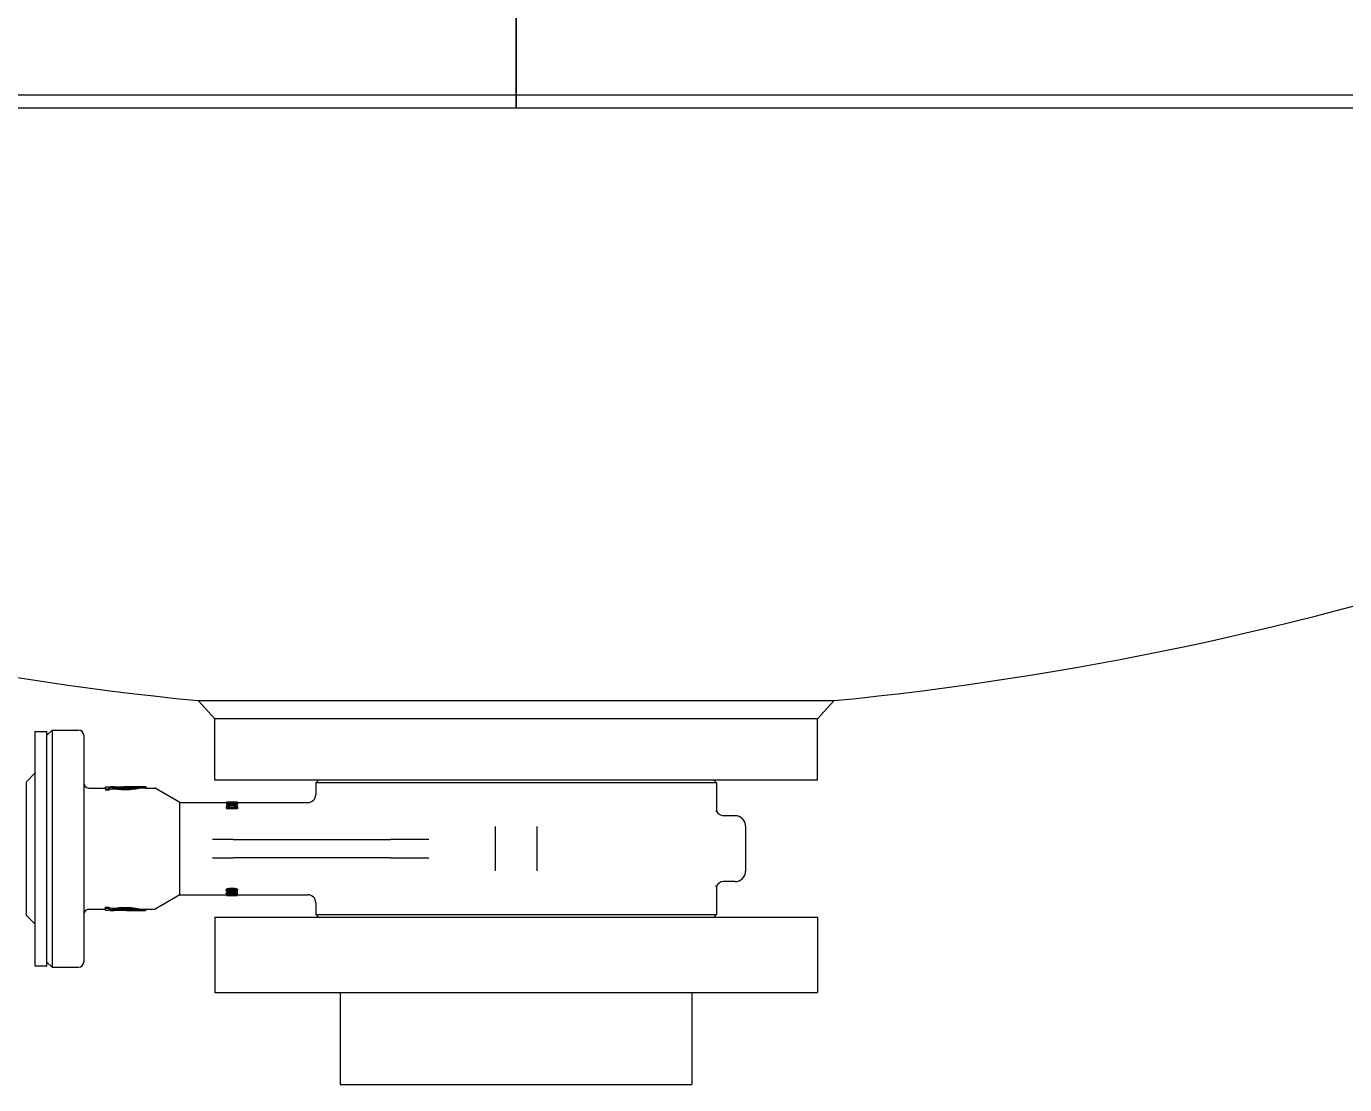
# Model space of a CAD drawing. Header units: inches. Extents: x 20 to 536, y 8 to 344.
# Drawn here: x 387.6 to 407.28, y 57.7 to 73.5 of the extents above; entities that cross this region are included whole.
import ezdxf

# ---------------------------------------------------------------- set-up
doc = ezdxf.new("R2010")
doc.units = ezdxf.units.IN
doc.header["$LTSCALE"] = 16
doc.header["$MEASUREMENT"] = 0
doc.layers.add('Dimension (ANSI)', color=7, linetype='Continuous', lineweight=25)
doc.layers.add('Visible (ANSI)', color=7, linetype='Continuous', lineweight=50)
doc.styles.add('MEMCOR Medium', font='arial.ttf')
doc.dimstyles.new('Default (ANSI)', dxfattribs={"dimscale": 16, "dimtxt": 0.15, "dimasz": 0.098425, "dimexe": 0.125, "dimexo": 0.0625, "dimgap": 0.031496, "dimtad": 0, "dimtih": 1, "dimtoh": 1, "dimdec": 4, "dimrnd": 1e-08, "dimzin": 3, "dimdsep": 46, "dimlunit": 5, "dimtxsty": 'MEMCOR Medium', "dimcen": 0.09, "dimdle": 0.393701, "dimclrd": 256, "dimclre": 256, "dimclrt": 256, "dimadec": 0, "dimazin": 1, "dimtfac": 0.8, "dimtofl": 0, "dimtmove": 0, "dimatfit": 3, "dimfxl": 1, "dimfrac": 1, "dimtolj": 1, "dimtzin": 4, "dimlwd": -1, "dimlwe": -1, "dimarcsym": 0})

# ---------------------------------------------------------------- blocks, each defined once
blk = doc.blocks.new('*D26')
at = {"layer": 'Defpoints', "color": 0, "transparency": 16777216}
for p in [(395.482, 156.991), (453.038, 156.991), (414.024, 61.248)]:
    blk.add_point(p, dxfattribs=at)
at = {"layer": 'Dimension (ANSI)', "transparency": 16777216}
for p, q in [((396.482, 156.991), (455.038, 156.991)), ((453.038, 155.416), (453.038, 137.754)), ((453.038, 62.823), (453.038, 121.283)), ((415.024, 61.248), (455.038, 61.248))]:
    blk.add_line(p, q, dxfattribs=at)
for points in [[(452.776, 155.416), (453.301, 155.416), (453.038, 156.991)], [(452.776, 62.823), (453.301, 62.823), (453.038, 61.248)]]:
    blk.add_solid(points, dxfattribs=at)
at = {"layer": 'Dimension (ANSI)', "transparency": 16777216, "char_height": 2.4, "attachment_point": 2, "style": 'MEMCOR Medium'}
for s, insert in [('\\A1; \\fArial|b0|i0;95{\\H0.8x;\\S3#4;} in', (453.038, 133.945)), ('\\A1;[2431.9 mm]{\\P\\fArial|b0|i0;SHIPPING\\P\\fArial|b0|i0;HEIGHT}', (453.038, 129.015))]:
    blk.add_mtext(s, dxfattribs=dict(at, insert=insert))

msp = doc.modelspace()

# ---------------------------------------------------------------- linework, layer by layer
at = {"layer": 'Visible (ANSI)', "linetype": 'Continuous', "lineweight": 18}
for p, q in [((394.90721, 140.22597), (394.90721, 72.47597)), ((394.90721, 72.47597), (394.90721, 140.22597)), ((394.90721, 73.47597), (394.90721, 73.47597)), ((380.01172, 72.47597), (394.90721, 72.47597)), ((394.90721, 72.47597), (409.8027, 72.47597)), ((394.90721, 72.27597), (394.90721, 72.47597)), ((394.90721, 72.47597), (394.90721, 72.27597)), ((394.90721, 72.27597), (379.79599, 72.27597)), ((410.01843, 72.27597), (394.90721, 72.27597)), ((390.15836, 63.42994), (394.90721, 63.42994)), ((390.40721, 63.15601), (390.15836, 63.42994)), ((394.90721, 63.42994), (399.65606, 63.42994)), ((399.40721, 63.15601), (399.65606, 63.42994)), ((387.89933, 62.91261), (387.97807, 62.99135)), ((387.97807, 62.99135), (387.97807, 59.44835)), ((387.97807, 62.99135), (388.37178, 62.99135)), ((390.40721, 62.24347), (390.40721, 63.15601)), ((399.40721, 63.15601), (390.40721, 63.15601)), ((399.40721, 62.24347), (399.40721, 63.15601)), ((387.72003, 62.96985), (387.72003, 59.46985)), ((387.72003, 62.96985), (387.89933, 62.96985)), ((387.89933, 59.46985), (387.89933, 62.96985)), ((388.45052, 62.91261), (388.45052, 59.52709)), ((387.59503, 62.21985), (387.72003, 62.34485)), ((387.59503, 61.90534), (387.59503, 62.21985)), ((399.40721, 62.24347), (390.40721, 62.24347)), ((391.95445, 62.24347), (391.91508, 62.2041)), ((397.89933, 62.2041), (391.91508, 62.2041)), ((391.91508, 62.2041), (391.91508, 62.02693)), ((397.85996, 62.24347), (397.89933, 62.2041)), ((397.89933, 62.2041), (397.89933, 61.78803)), ((388.52926, 62.12536), (388.77689, 62.12536)), ((388.82453, 62.13954), (388.77689, 62.13954)), ((388.77689, 62.11426), (388.77689, 62.13954)), ((388.77689, 62.11426), (388.82453, 62.11426)), ((388.77689, 62.11426), (388.77689, 62.09347)), ((388.82453, 62.09347), (388.77689, 62.09347)), ((388.82453, 62.13954), (388.82453, 62.13369)), ((388.82453, 62.12448), (388.82453, 62.11426)), ((388.82453, 62.11426), (388.82453, 62.09347)), ((388.84618, 62.14544), (388.89343, 62.14544)), ((388.84618, 62.14544), (388.84618, 62.13446)), ((388.92623, 62.1087), (388.92623, 62.12914)), ((389.25248, 62.14544), (389.29973, 62.14544)), ((389.27966, 62.14073), (389.27966, 62.12054)), ((389.29973, 62.14544), (389.29973, 62.14458)), ((389.32965, 62.14484), (389.32965, 62.14544)), ((389.32965, 62.14544), (389.37729, 62.14544)), ((389.37729, 62.14544), (389.37729, 62.14269)), ((389.37729, 62.14269), (389.37729, 62.12255)), ((389.37729, 62.12536), (389.50823, 62.12536)), ((389.88856, 61.90882), (389.51808, 62.12272)), ((387.59503, 60.21985), (387.59503, 61.90534)), ((389.88856, 60.53087), (389.88856, 61.90882)), ((389.88856, 61.90882), (390.58331, 61.90882)), ((390.58279, 61.91791), (390.58279, 61.90882)), ((390.74473, 61.91585), (390.58331, 61.91585)), ((390.58331, 61.9132), (390.58331, 61.91585)), ((390.58331, 61.9132), (390.71111, 61.9132)), ((390.58331, 61.9132), (390.58331, 61.90126)), ((390.58953, 61.90126), (390.58331, 61.90126)), ((390.58331, 61.8923), (390.58331, 61.9005)), ((390.58331, 61.8923), (390.74473, 61.8923)), ((390.58331, 61.8923), (390.58331, 61.87998)), ((390.61344, 61.87998), (390.58331, 61.87998)), ((390.58331, 61.82822), (390.58331, 61.84781)), ((390.58331, 61.82822), (390.74473, 61.82822)), ((390.58331, 61.82822), (390.58331, 61.81458)), ((390.74473, 61.81458), (390.58331, 61.81458)), ((390.60189, 61.84833), (390.60189, 61.84)), ((390.72616, 61.84), (390.60189, 61.84)), ((390.60529, 61.92006), (390.62007, 61.92006)), ((390.60529, 61.92006), (390.60529, 61.91585)), ((390.74473, 61.89785), (390.60555, 61.89785)), ((390.62007, 61.92006), (390.62007, 61.91585)), ((390.62007, 61.91825), (390.72825, 61.91825)), ((390.74473, 61.87998), (390.71371, 61.87998)), ((390.71543, 61.86843), (390.71543, 61.85565)), ((390.72616, 61.84), (390.72616, 61.84833)), ((390.72825, 61.92006), (390.74473, 61.92006)), ((390.72825, 61.92006), (390.72825, 61.91585)), ((390.74473, 61.92006), (390.74473, 61.91585)), ((390.74473, 61.91585), (390.74473, 61.9126)), ((390.74473, 61.9126), (390.74473, 61.90065)), ((390.74473, 61.90882), (391.79697, 61.90882)), ((390.74473, 61.89785), (390.74473, 61.8923)), ((390.74473, 61.8923), (390.74473, 61.87998)), ((390.74473, 61.84801), (390.74473, 61.82822)), ((390.74473, 61.82822), (390.74473, 61.81458)), ((398.17473, 61.71197), (398.00414, 61.71197)), ((394.59225, 61.55185), (394.59225, 60.88784)), ((395.22217, 60.88784), (395.22217, 61.55185)), ((398.33221, 61.55449), (398.33221, 60.8852)), ((390.68246, 61.35764), (390.37588, 61.35764)), ((390.68246, 61.35764), (391.83101, 61.35764)), ((391.83101, 61.35764), (393.03365, 61.35764)), ((393.25011, 61.35764), (393.03365, 61.35764)), ((393.60478, 61.35764), (393.25011, 61.35764)), ((390.37588, 61.08205), (390.68246, 61.08205)), ((391.83101, 61.08205), (390.68246, 61.08205)), ((393.03365, 61.08205), (391.83101, 61.08205)), ((393.03365, 61.08205), (393.25011, 61.08205)), ((393.25011, 61.08205), (393.60478, 61.08205)), ((397.89933, 60.65166), (397.89933, 60.23559)), ((398.17473, 60.72772), (398.00414, 60.72772)), ((389.88856, 60.53087), (389.51808, 60.31697)), ((389.88856, 60.53087), (390.58279, 60.53087)), ((390.58004, 60.58982), (390.58004, 60.60298)), ((390.58004, 60.54412), (390.58004, 60.55638)), ((390.58279, 60.53535), (390.5953, 60.53535)), ((390.58279, 60.52347), (390.58279, 60.53535)), ((390.72825, 60.52347), (390.58279, 60.52347)), ((390.58279, 60.52178), (390.58279, 60.52347)), ((390.60529, 60.51963), (390.62007, 60.51963)), ((390.62007, 60.52144), (390.62007, 60.51963)), ((390.62007, 60.52144), (390.72825, 60.52144)), ((390.72825, 60.52729), (390.72825, 60.53467)), ((390.74473, 60.52729), (390.72825, 60.52729)), ((390.72825, 60.52347), (390.72825, 60.52729)), ((390.72825, 60.51963), (390.72825, 60.52144)), ((390.72825, 60.51963), (390.74473, 60.51963)), ((390.74473, 60.52729), (390.74473, 60.53911)), ((390.74473, 60.53087), (391.79697, 60.53087)), ((390.74473, 60.52729), (390.74473, 60.51963)), ((390.74813, 60.58982), (390.74813, 60.60298)), ((390.74813, 60.54412), (390.74813, 60.55638)), ((388.52926, 60.31433), (388.77689, 60.31433)), ((388.77689, 60.34622), (388.82453, 60.34622)), ((388.77689, 60.32543), (388.77689, 60.34622)), ((388.82453, 60.32543), (388.77689, 60.32543)), ((388.77689, 60.30015), (388.77689, 60.32543)), ((388.77689, 60.30015), (388.82453, 60.30015)), ((388.82453, 60.32543), (388.82453, 60.34622)), ((388.82453, 60.32543), (388.82453, 60.31521)), ((388.82453, 60.306), (388.82453, 60.30015)), ((388.84618, 60.29425), (388.84618, 60.30523)), ((388.84618, 60.29425), (388.89343, 60.29425)), ((388.92623, 60.31055), (388.92623, 60.331)), ((389.25248, 60.29425), (389.29973, 60.29425)), ((389.27966, 60.31915), (389.27966, 60.29897)), ((389.29973, 60.29425), (389.29973, 60.29512)), ((389.32965, 60.29425), (389.32965, 60.29485)), ((389.32965, 60.29425), (389.37729, 60.29425)), ((389.37729, 60.297), (389.37729, 60.31714)), ((389.37729, 60.31433), (389.50823, 60.31433)), ((389.37729, 60.297), (389.37729, 60.29425)), ((391.91508, 60.41276), (391.91508, 60.23559)), ((391.91508, 60.23559), (397.89933, 60.23559)), ((391.95445, 60.19622), (391.91508, 60.23559)), ((397.85996, 60.19622), (397.89933, 60.23559)), ((387.59503, 60.21985), (387.72003, 60.09485)), ((390.40721, 60.19622), (399.40721, 60.19622)), ((390.40721, 60.19622), (390.40721, 59.07122)), ((399.40721, 60.19622), (399.40721, 59.07122)), ((387.72003, 59.46985), (387.89933, 59.46985)), ((387.89933, 59.52709), (387.97807, 59.44835)), ((387.97807, 59.44835), (388.37178, 59.44835)), ((390.40721, 59.07122), (399.40721, 59.07122)), ((392.28221, 59.07122), (392.28221, 57.69622)), ((397.53221, 59.07122), (397.53221, 57.69622)), ((392.28221, 57.69622), (397.53221, 57.69622))]:
    msp.add_line(p, q, dxfattribs=at)
for centre, radius, start, end in [((394.90721, 111.50597), 48.31, 251.772129, 264.35874), ((394.90721, 111.50597), 48.31, 275.64126, 288.227871), ((388.37178, 62.91261), 0.07874, 0, 90), ((388.52926, 62.2041), 0.07874, 180, 270), ((389.50823, 62.10567), 0.01969, 60, 90), ((391.79697, 62.02693), 0.11811, 270, 0), ((398.00414, 61.82221), 0.11024, 198.062103, 270), ((398.17473, 61.55449), 0.15748, 0, 90), ((398.17473, 60.8852), 0.15748, 270, 0), ((398.00414, 60.61748), 0.11024, 90, 161.937897), ((391.79697, 60.41276), 0.11811, 0, 90), ((388.52926, 60.23559), 0.07874, 90, 180), ((389.50823, 60.33402), 0.01969, 270, 300), ((388.37178, 59.52709), 0.07874, 270, 0)]:
    msp.add_arc(centre, radius, start, end, dxfattribs=at)
for centre, major_axis, ratio, start_param, end_param in [((389.4768, 61.21985), (4.10717, 0), 0.22535973, 1.714428, 1.7302851), ((389.69349, 61.21985), (4.10717, 0), 0.22535973, 1.75870998, 1.78397911), ((389.69349, 61.21985), (-4.01807, 0), 0.22535973, 4.90452087, 4.93037431), ((389.4768, 61.21985), (4.10717, 0), 0.22535973, 1.62733996, 1.70180793), ((389.69349, 61.21985), (4.10717, 0), 0.22535973, 1.68712335, 1.74315077), ((389.69349, 61.21985), (4.10717, 0), 0.22535973, 1.6478611, 1.67172513), ((389.69349, 61.21985), (-4.01807, 0), 0.22535973, 4.79116609, 4.81556366), ((389.4768, 61.21985), (4.10717, 0), 0.22535973, 1.60663299, 1.61482287), ((390.91118, 61.21985), (1.3776, 0), 0.5087001, 1.71653689, 1.81109698), ((390.95096, 61.21985), (1.36564, 0), 0.51315789, 1.72238786, 1.82650113), ((390.95096, 61.21985), (-1.34262, 0), 0.51315789, 4.86659984, 4.89111636), ((389.69349, 61.21985), (-4.01807, 0), 0.22535973, 1.352811, 1.37866444), ((389.69349, 61.21985), (-4.10717, 0), 0.22535973, 1.35761354, 1.38288267), ((389.4768, 61.21985), (-4.10717, 0), 0.22535973, 1.41130756, 1.42716465), ((389.4768, 61.21985), (-4.10717, 0), 0.22535973, 1.43978472, 1.51425269), ((389.69349, 61.21985), (-4.10717, 0), 0.22535973, 1.39844189, 1.4544693), ((389.69349, 61.21985), (-4.01807, 0), 0.22535973, 1.46762165, 1.49201922), ((389.69349, 61.21985), (-4.10717, 0), 0.22535973, 1.46986752, 1.49373155), ((389.4768, 61.21985), (-4.10717, 0), 0.22535973, 1.52676978, 1.53495966)]:
    msp.add_ellipse(centre, major_axis=major_axis, ratio=ratio, start_param=start_param, end_param=end_param, dxfattribs=at)
for points, knots in [([(388.84618, 62.14544), (388.84618, 62.14544), (388.85192, 62.14398), (388.87024, 62.13982), (388.87887, 62.13792), (388.88891, 62.1359)], [0.871720721, 0.871720721, 0.871720721, 0.871720721, 1.089636881, 1.089636881, 1.216054831, 1.216054831, 1.216054831, 1.216054831]), ([(388.94026, 62.1375), (388.92676, 62.13946), (388.91517, 62.14143), (388.89796, 62.14452), (388.89343, 62.14544), (388.89343, 62.14544)], [1.743509289, 1.743509289, 1.743509289, 1.743509289, 1.894638427, 1.894638427, 2.066873638, 2.066873638, 2.066873638, 2.066873638]), ([(388.92623, 62.12914), (388.94366, 62.12633), (388.96409, 62.12354), (389.01393, 62.11874), (389.04435, 62.11723), (389.10156, 62.11723), (389.13198, 62.11874), (389.18782, 62.12412), (389.21324, 62.12791), (389.25185, 62.1347), (389.26818, 62.13815), (389.27966, 62.14073)], [1.35436976, 1.35436976, 1.35436976, 1.35436976, 1.52549724, 1.52549724, 1.74344144, 1.74344144, 1.96138564, 1.96138564, 2.17932984, 2.17932984, 2.38069968, 2.38069968, 2.38069968, 2.38069968]), ([(389.27966, 62.12054), (389.26818, 62.11791), (389.25185, 62.11438), (389.21324, 62.10744), (389.18782, 62.10356), (389.13199, 62.09805), (389.10156, 62.0965), (389.04435, 62.0965), (389.01392, 62.09805), (388.96409, 62.10297), (388.94366, 62.10582), (388.92623, 62.1087)], [1.10638799, 1.10638799, 1.10638799, 1.10638799, 1.3078165, 1.3078165, 1.52580638, 1.52580638, 1.74379626, 1.74379626, 1.96178614, 1.96178614, 2.13294327, 2.13294327, 2.13294327, 2.13294327]), ([(389.21679, 62.13918), (389.21155, 62.13836), (389.20586, 62.13751), (389.18399, 62.13449), (389.16384, 62.13213), (389.11963, 62.12879), (389.09556, 62.12786), (389.05035, 62.12786), (389.02628, 62.12879), (388.99904, 62.13085), (388.994, 62.13127), (388.9891, 62.13172)], [0.968908686, 0.968908686, 0.968908686, 0.968908686, 1.033428301, 1.033428301, 1.20567203, 1.20567203, 1.377915758, 1.377915758, 1.550159487, 1.550159487, 1.590171053, 1.590171053, 1.590171053, 1.590171053]), ([(390.58279, 61.91791), (390.58489, 61.91792), (390.58701, 61.91795), (390.59081, 61.91804), (390.59255, 61.91809), (390.59599, 61.91824), (390.59762, 61.91834), (390.59978, 61.91854), (390.60125, 61.91869), (390.60437, 61.91929), (390.60507, 61.91965), (390.60527, 61.91997), (390.60529, 61.92001), (390.60529, 61.92006)], [-0.243637697, -0.243637697, -0.243637697, -0.243637697, -0.18804168, -0.18804168, -0.139814303, -0.139814303, -0.085271959, -0.085271959, -0.052972768, -0.052972768, -0.008226546, -0.008226546, 0, 0, 0, 0]), ([(390.59613, 61.87327), (390.59211, 61.8709), (390.58932, 61.86814), (390.58602, 61.86329), (390.58361, 61.85933), (390.58332, 61.84913), (390.58331, 61.84847), (390.58331, 61.84781)], [-0.424072976, -0.424072976, -0.424072976, -0.424072976, -0.17749503, -0.17749503, -0.011337247, -0.011337247, 0, 0, 0, 0]), ([(390.66415, 61.88502), (390.65566, 61.88502), (390.64712, 61.88475), (390.63352, 61.88359), (390.62607, 61.88278), (390.61012, 61.87937), (390.60349, 61.87716), (390.59743, 61.87401), (390.59677, 61.87365), (390.59613, 61.87327)], [-0.264093232, -0.264093232, -0.264093232, -0.264093232, -0.15390777, -0.15390777, -0.081487415, -0.081487415, -0.009253089, -0.009253089, 0, 0, 0, 0]), ([(390.60189, 61.84833), (390.60189, 61.8548), (390.60332, 61.8581), (390.60568, 61.86259), (390.60812, 61.86522), (390.61157, 61.86762)], [-0.0858935742, -0.0858935742, -0.0858935742, -0.0858935742, -0.054745413, -0.054745413, 0, 0, 0, 0]), ([(390.61157, 61.85482), (390.60876, 61.85282), (390.60661, 61.85066), (390.60406, 61.84675), (390.60277, 61.8443), (390.60219, 61.84001)], [0, 0, 0, 0, 0.0448067037, 0.0448067037, 0.0753049451, 0.0753049451, 0.0753049451, 0.0753049451]), ([(390.61157, 61.86762), (390.61433, 61.86948), (390.61776, 61.87109), (390.62619, 61.87377), (390.63096, 61.87478), (390.64488, 61.87675), (390.65447, 61.87719), (390.66389, 61.87719)], [-0.156774036, -0.156774036, -0.156774036, -0.156774036, -0.114215048, -0.114215048, -0.071759591, -0.071759591, 0, 0, 0, 0]), ([(390.66389, 61.86458), (390.65439, 61.86458), (390.64472, 61.86413), (390.63049, 61.86205), (390.62553, 61.86095), (390.61733, 61.85815), (390.61415, 61.8566), (390.61157, 61.85482)], [0, 0, 0, 0, 0.072372782, 0.072372782, 0.116979411, 0.116979411, 0.15687009, 0.15687009, 0.15687009, 0.15687009]), ([(390.66389, 61.87719), (390.67097, 61.87719), (390.67825, 61.87697), (390.68996, 61.87593), (390.69623, 61.87516), (390.7077, 61.87223), (390.712, 61.87051), (390.71543, 61.86843)], [-0.189135303, -0.189135303, -0.189135303, -0.189135303, -0.107207927, -0.107207927, -0.049391227, -0.049391227, 0, 0, 0, 0]), ([(390.71543, 61.85565), (390.71243, 61.8575), (390.70875, 61.85909), (390.69786, 61.86226), (390.69125, 61.86313), (390.67926, 61.86433), (390.67145, 61.86458), (390.66389, 61.86458)], [0, 0, 0, 0, 0.043260185, 0.043260185, 0.105826832, 0.105826832, 0.202634421, 0.202634421, 0.202634421, 0.202634421]), ([(390.73178, 61.87317), (390.72812, 61.87532), (390.72366, 61.87715), (390.71184, 61.88066), (390.70513, 61.88187), (390.69018, 61.88412), (390.67944, 61.88485), (390.66693, 61.88502), (390.66554, 61.88502), (390.66415, 61.88502)], [-0.168854897, -0.168854897, -0.168854897, -0.168854897, -0.136187178, -0.136187178, -0.095421884, -0.095421884, -0.010582904, -0.010582904, 0, 0, 0, 0]), ([(390.71543, 61.86843), (390.72121, 61.86506), (390.72309, 61.8617), (390.7256, 61.85644), (390.72616, 61.85236), (390.72616, 61.84833)], [-0.100491297, -0.100491297, -0.100491297, -0.100491297, -0.069388792, -0.069388792, 0, 0, 0, 0]), ([(390.72586, 61.83999), (390.72573, 61.84096), (390.72556, 61.84192), (390.7244, 61.84677), (390.72291, 61.84892), (390.72068, 61.85191), (390.71842, 61.85387), (390.71543, 61.85565)], [0.027720104, 0.027720104, 0.027720104, 0.027720104, 0.044505736, 0.044505736, 0.114852539, 0.114852539, 0.291185784, 0.291185784, 0.291185784, 0.291185784]), ([(390.74473, 61.84801), (390.74473, 61.85378), (390.74404, 61.85831), (390.74163, 61.86423), (390.73961, 61.86798), (390.73272, 61.87258), (390.73226, 61.87288), (390.73178, 61.87317)], [-0.266149275, -0.266149275, -0.266149275, -0.266149275, -0.109285448, -0.109285448, -0.007204652, -0.007204652, 0, 0, 0, 0]), ([(397.89058, 61.77357), (397.89062, 61.77363), (397.89065, 61.77369), (397.89499, 61.78091), (397.89776, 61.78542), (397.89916, 61.78775), (397.89933, 61.78803), (397.89933, 61.78803)], [-0.003653915, -0.003653915, -0.003653915, -0.003653915, 0, 0, 0.435275465, 0.435275465, 0.574608798, 0.574608798, 0.574608798, 0.574608798]), ([(390.58004, 60.60298), (390.58004, 60.60653), (390.58118, 60.61023), (390.5864, 60.61643), (390.58962, 60.61888), (390.59695, 60.62259), (390.60201, 60.62472), (390.61827, 60.62852), (390.6271, 60.62969), (390.64503, 60.63115), (390.65467, 60.63143), (390.66402, 60.63143)], [0, 0, 0, 0, 0.060739198, 0.060739198, 0.107105828, 0.107105828, 0.140579606, 0.140579606, 0.172845783, 0.172845783, 0.207243166, 0.207243166, 0.207243166, 0.207243166]), ([(390.66402, 60.63143), (390.67799, 60.63143), (390.69325, 60.63083), (390.71847, 60.62713), (390.72535, 60.62492), (390.73426, 60.62141), (390.73814, 60.61922), (390.74363, 60.61459), (390.74538, 60.61234), (390.74765, 60.60768), (390.74813, 60.6053), (390.74813, 60.60298)], [0, 0, 0, 0, 0.1064092, 0.1064092, 0.199261451, 0.199261451, 0.30297713, 0.30297713, 0.390704034, 0.390704034, 0.480877809, 0.480877809, 0.480877809, 0.480877809]), ([(397.89933, 60.65166), (397.89933, 60.65166), (397.89916, 60.65195), (397.89773, 60.65432), (397.89497, 60.65881), (397.89065, 60.666), (397.89062, 60.66606), (397.89058, 60.66612)], [0.574608799, 0.574608799, 0.574608799, 0.574608799, 0.716006806, 0.716006806, 1.149196473, 1.149196473, 1.152850045, 1.152850045, 1.152850045, 1.152850045]), ([(390.66402, 60.61765), (390.64623, 60.61765), (390.62802, 60.61663), (390.60789, 60.61253), (390.60184, 60.61098), (390.59178, 60.60666), (390.58815, 60.60436), (390.58228, 60.59867), (390.5807, 60.59537), (390.5801, 60.59135), (390.58004, 60.59058), (390.58004, 60.58982)], [-0.32937722, -0.32937722, -0.32937722, -0.32937722, -0.17104907, -0.17104907, -0.115548814, -0.115548814, -0.069101164, -0.069101164, -0.013221831, -0.013221831, 0, 0, 0, 0]), ([(390.58004, 60.58982), (390.58004, 60.58774), (390.58044, 60.58569), (390.58228, 60.58199), (390.5836, 60.58034), (390.58806, 60.57673), (390.59151, 60.57499), (390.60033, 60.57206), (390.6063, 60.57069), (390.62699, 60.56802), (390.64156, 60.56738), (390.65885, 60.56719), (390.6615, 60.56718), (390.66415, 60.56718)], [-0.401198967, -0.401198967, -0.401198967, -0.401198967, -0.339239024, -0.339239024, -0.283716192, -0.283716192, -0.209019785, -0.209019785, -0.131845749, -0.131845749, -0.020176299, -0.020176299, 0, 0, 0, 0]), ([(390.58004, 60.55638), (390.58004, 60.55825), (390.58104, 60.56022), (390.58564, 60.56369), (390.5886, 60.56511), (390.59556, 60.56738), (390.60022, 60.56861), (390.60854, 60.5699), (390.60954, 60.57005), (390.61055, 60.57019)], [0, 0, 0, 0, 0.052865127, 0.052865127, 0.095304938, 0.095304938, 0.128967502, 0.128967502, 0.133503456, 0.133503456, 0.133503456, 0.133503456]), ([(390.66402, 60.56045), (390.64546, 60.56045), (390.6264, 60.55978), (390.60299, 60.55668), (390.59803, 60.55551), (390.59095, 60.55358), (390.5876, 60.55226), (390.58222, 60.54907), (390.58074, 60.54727), (390.5801, 60.54505), (390.58004, 60.54458), (390.58004, 60.54412)], [-0.188969819, -0.188969819, -0.188969819, -0.188969819, -0.133911297, -0.133911297, -0.104526704, -0.104526704, -0.062503335, -0.062503335, -0.013191232, -0.013191232, 0, 0, 0, 0]), ([(390.58004, 60.54412), (390.58004, 60.54299), (390.58041, 60.5419), (390.58209, 60.53993), (390.5833, 60.53906), (390.58746, 60.53712), (390.59076, 60.53619), (390.5997, 60.53454), (390.60573, 60.53385), (390.62579, 60.53245), (390.64081, 60.53211), (390.65857, 60.53201), (390.66137, 60.532), (390.66415, 60.532)], [-0.352389821, -0.352389821, -0.352389821, -0.352389821, -0.306030752, -0.306030752, -0.263970579, -0.263970579, -0.204698491, -0.204698491, -0.135386695, -0.135386695, -0.021232323, -0.021232323, 0, 0, 0, 0]), ([(390.58279, 60.52178), (390.58489, 60.52177), (390.58701, 60.52174), (390.59081, 60.52165), (390.59255, 60.5216), (390.59599, 60.52145), (390.59762, 60.52135), (390.59978, 60.52115), (390.60125, 60.521), (390.60437, 60.5204), (390.60507, 60.52004), (390.60527, 60.51972), (390.60529, 60.51968), (390.60529, 60.51963)], [-0.243637697, -0.243637697, -0.243637697, -0.243637697, -0.18804168, -0.18804168, -0.139814303, -0.139814303, -0.085271959, -0.085271959, -0.052972768, -0.052972768, -0.008226546, -0.008226546, 0, 0, 0, 0]), ([(390.59796, 60.58982), (390.59796, 60.5916), (390.59848, 60.59344), (390.60062, 60.59599), (390.602, 60.59734), (390.60769, 60.60011), (390.61106, 60.60114), (390.61471, 60.60191)], [-0.130088001, -0.130088001, -0.130088001, -0.130088001, -0.06286947, -0.06286947, -0.030503797, -0.030503797, 0, 0, 0, 0]), ([(390.61497, 60.57866), (390.61126, 60.57931), (390.6078, 60.58018), (390.6022, 60.58256), (390.60078, 60.58375), (390.59849, 60.58623), (390.59796, 60.58803), (390.59796, 60.58982)], [-0.0649643533, -0.0649643533, -0.0649643533, -0.0649643533, -0.0479606216, -0.0479606216, -0.0311867312, -0.0311867312, 0, 0, 0, 0]), ([(390.59796, 60.54412), (390.59796, 60.54515), (390.59851, 60.54622), (390.60069, 60.54767), (390.60204, 60.54843), (390.60766, 60.55003), (390.61108, 60.55063), (390.61471, 60.55108)], [-0.125547527, -0.125547527, -0.125547527, -0.125547527, -0.059954436, -0.059954436, -0.029957518, -0.029957518, 0, 0, 0, 0]), ([(390.61497, 60.53796), (390.61293, 60.53816), (390.61095, 60.53839), (390.60743, 60.53892), (390.60587, 60.53922), (390.60197, 60.54018), (390.60062, 60.54081), (390.59846, 60.54217), (390.59796, 60.54314), (390.59796, 60.54412)], [-0.0640399717, -0.0640399717, -0.0640399717, -0.0640399717, -0.0539442507, -0.0539442507, -0.0447893953, -0.0447893953, -0.0282701158, -0.0282701158, 0, 0, 0, 0]), ([(390.60127, 60.59649), (390.6021, 60.59584), (390.60325, 60.59513), (390.60768, 60.59318), (390.6112, 60.59226), (390.61497, 60.59159)], [0.0379668319, 0.0379668319, 0.0379668319, 0.0379668319, 0.0480075259, 0.0480075259, 0.0658858007, 0.0658858007, 0.0658858007, 0.0658858007]), ([(390.61471, 60.60191), (390.61815, 60.60264), (390.62185, 60.60319), (390.62937, 60.60401), (390.63457, 60.60443), (390.64596, 60.60486), (390.64937, 60.60495), (390.65458, 60.60504), (390.65642, 60.60506), (390.6592, 60.60508), (390.66016, 60.60509), (390.6616, 60.60509), (390.66208, 60.6051), (390.66305, 60.6051), (390.66354, 60.6051), (390.66402, 60.6051)], [-0.174413692, -0.174413692, -0.174413692, -0.174413692, -0.115670729, -0.115670729, -0.054377333, -0.054377333, -0.028614968, -0.028614968, -0.01465395, -0.01465395, -0.007398215, -0.007398215, -0.003686578, -0.003686578, 0, 0, 0, 0]), ([(390.61471, 60.55108), (390.6224, 60.55204), (390.63093, 60.55239), (390.6445, 60.55285), (390.65466, 60.55295), (390.66402, 60.55295)], [-0.103779114, -0.103779114, -0.103779114, -0.103779114, -0.071310075, -0.071310075, 0, 0, 0, 0]), ([(390.61497, 60.59159), (390.62064, 60.59057), (390.6272, 60.59002), (390.63759, 60.5895), (390.64771, 60.58908), (390.66415, 60.58908)], [0, 0, 0, 0, 0.0471598641, 0.0471598641, 0.079988536, 0.079988536, 0.079988536, 0.079988536]), ([(390.66415, 60.5762), (390.64915, 60.5762), (390.63921, 60.57654), (390.6274, 60.57711), (390.62073, 60.57765), (390.61497, 60.57866)], [-0.0909123665, -0.0909123665, -0.0909123665, -0.0909123665, -0.0478393759, -0.0478393759, 0, 0, 0, 0]), ([(390.61497, 60.55011), (390.62109, 60.54952), (390.62825, 60.54923), (390.63848, 60.54898), (390.64807, 60.54877), (390.66415, 60.54877)], [0, 0, 0, 0, 0.0503829338, 0.0503829338, 0.0786654707, 0.0786654707, 0.0786654707, 0.0786654707]), ([(390.66415, 60.53665), (390.64803, 60.53665), (390.63838, 60.53686), (390.62814, 60.5371), (390.62105, 60.53739), (390.61497, 60.53796)], [-0.0787529308, -0.0787529308, -0.0787529308, -0.0787529308, -0.0500105562, -0.0500105562, 0, 0, 0, 0]), ([(390.74813, 60.58982), (390.74813, 60.59184), (390.74775, 60.59392), (390.74603, 60.59787), (390.74477, 60.59973), (390.74043, 60.60414), (390.73689, 60.60648), (390.72787, 60.6105), (390.72183, 60.61245), (390.7063, 60.61535), (390.6988, 60.6162), (390.68713, 60.61706), (390.68277, 60.61728), (390.67608, 60.6175), (390.67373, 60.61755), (390.67016, 60.61761), (390.66894, 60.61762), (390.66649, 60.61764), (390.66525, 60.61765), (390.66402, 60.61765)], [-0.366320233, -0.366320233, -0.366320233, -0.366320233, -0.313617086, -0.313617086, -0.265544382, -0.265544382, -0.19586383, -0.19586383, -0.126420664, -0.126420664, -0.069755425, -0.069755425, -0.036591851, -0.036591851, -0.018698882, -0.018698882, -0.009386338, -0.009386338, 0, 0, 0, 0]), ([(390.66402, 60.6051), (390.67985, 60.6051), (390.68936, 60.60462), (390.70073, 60.60389), (390.70746, 60.60319), (390.71321, 60.60198)], [-0.0876462716, -0.0876462716, -0.0876462716, -0.0876462716, -0.0479816509, -0.0479816509, 0, 0, 0, 0]), ([(390.74813, 60.54412), (390.74813, 60.54525), (390.74776, 60.54641), (390.74608, 60.54866), (390.74487, 60.54973), (390.74067, 60.55227), (390.73728, 60.55362), (390.72829, 60.55609), (390.72219, 60.55725), (390.70162, 60.55964), (390.68674, 60.56026), (390.66935, 60.56044), (390.66668, 60.56045), (390.66402, 60.56045)], [-0.36342485, -0.36342485, -0.36342485, -0.36342485, -0.314566353, -0.314566353, -0.269830239, -0.269830239, -0.205060654, -0.205060654, -0.13258773, -0.13258773, -0.020262921, -0.020262921, 0, 0, 0, 0]), ([(390.66402, 60.55295), (390.6795, 60.55295), (390.6886, 60.55268), (390.69984, 60.55229), (390.70708, 60.55188), (390.71321, 60.55112)], [-0.0865547966, -0.0865547966, -0.0865547966, -0.0865547966, -0.0504601915, -0.0504601915, 0, 0, 0, 0]), ([(390.66415, 60.58908), (390.67313, 60.58908), (390.68351, 60.58918), (390.69612, 60.58969), (390.70432, 60.59007), (390.71281, 60.59153)], [0, 0, 0, 0, 0.0683983214, 0.0683983214, 0.0959615501, 0.0959615501, 0.0959615501, 0.0959615501]), ([(390.66415, 60.56718), (390.68841, 60.56718), (390.7051, 60.56834), (390.72495, 60.57139), (390.72981, 60.57275), (390.73711, 60.57525), (390.74049, 60.577), (390.74603, 60.58165), (390.7475, 60.58454), (390.74808, 60.5883), (390.74813, 60.58906), (390.74813, 60.58982)], [-0.187600973, -0.187600973, -0.187600973, -0.187600973, -0.140846763, -0.140846763, -0.110286961, -0.110286961, -0.066739037, -0.066739037, -0.013235496, -0.013235496, 0, 0, 0, 0]), ([(390.71281, 60.5786), (390.70432, 60.57717), (390.69612, 60.5768), (390.68354, 60.5763), (390.67314, 60.5762), (390.66415, 60.5762)], [-0.0957885026, -0.0957885026, -0.0957885026, -0.0957885026, -0.068480317, -0.068480317, 0, 0, 0, 0]), ([(390.66415, 60.54877), (390.67313, 60.54877), (390.68353, 60.54882), (390.69612, 60.5491), (390.70432, 60.54929), (390.71281, 60.55008)], [0, 0, 0, 0, 0.0684313138, 0.0684313138, 0.0958308045, 0.0958308045, 0.0958308045, 0.0958308045]), ([(390.66415, 60.532), (390.68587, 60.532), (390.7042, 60.53246), (390.7258, 60.53423), (390.73056, 60.53495), (390.73756, 60.53626), (390.74079, 60.53718), (390.74602, 60.53961), (390.74745, 60.54113), (390.74807, 60.54321), (390.74813, 60.54366), (390.74813, 60.54412)], [-0.186250774, -0.186250774, -0.186250774, -0.186250774, -0.132345258, -0.132345258, -0.10238768, -0.10238768, -0.061688522, -0.061688522, -0.013226135, -0.013226135, 0, 0, 0, 0]), ([(390.71281, 60.53793), (390.70432, 60.53716), (390.69613, 60.53697), (390.68354, 60.5367), (390.67314, 60.53665), (390.66415, 60.53665)], [-0.0957677397, -0.0957677397, -0.0957677397, -0.0957677397, -0.0684617329, -0.0684617329, 0, 0, 0, 0]), ([(390.71281, 60.59153), (390.71653, 60.59215), (390.71995, 60.59301), (390.72477, 60.59501), (390.72606, 60.59582), (390.72691, 60.59647)], [0, 0, 0, 0, 0.0305878434, 0.0305878434, 0.0516279302, 0.0516279302, 0.0516279302, 0.0516279302]), ([(390.73021, 60.58982), (390.73021, 60.58793), (390.72963, 60.58602), (390.72733, 60.58371), (390.72589, 60.58246), (390.71992, 60.58004), (390.7165, 60.57921), (390.71281, 60.5786)], [-0.153015949, -0.153015949, -0.153015949, -0.153015949, -0.063811293, -0.063811293, -0.030391304, -0.030391304, 0, 0, 0, 0]), ([(390.73021, 60.54412), (390.73021, 60.54355), (390.73005, 60.54298), (390.72928, 60.54196), (390.72873, 60.54149), (390.72732, 60.54071), (390.72592, 60.54004), (390.71999, 60.53872), (390.71652, 60.53826), (390.71281, 60.53793)], [-0.147079807, -0.147079807, -0.147079807, -0.147079807, -0.102041421, -0.102041421, -0.061797626, -0.061797626, -0.030238662, -0.030238662, 0, 0, 0, 0]), ([(390.71321, 60.60198), (390.71684, 60.60123), (390.72021, 60.60024), (390.72582, 60.59757), (390.72729, 60.59623), (390.72965, 60.59353), (390.73021, 60.59164), (390.73021, 60.58982)], [-0.0656606858, -0.0656606858, -0.0656606858, -0.0656606858, -0.0489049499, -0.0489049499, -0.0317352905, -0.0317352905, 0, 0, 0, 0]), ([(390.71321, 60.55112), (390.71521, 60.55088), (390.71716, 60.55059), (390.72063, 60.54994), (390.72217, 60.54958), (390.7261, 60.54842), (390.72749, 60.54768), (390.72969, 60.54613), (390.73021, 60.54511), (390.73021, 60.54412)], [-0.0645311603, -0.0645311603, -0.0645311603, -0.0645311603, -0.054473203, -0.054473203, -0.0453115142, -0.0453115142, -0.0283680152, -0.0283680152, 0, 0, 0, 0]), ([(390.71763, 60.57027), (390.72409, 60.56939), (390.72884, 60.56839), (390.73677, 60.56623), (390.74021, 60.56488), (390.74466, 60.56227), (390.74599, 60.56112), (390.74775, 60.55875), (390.74813, 60.55754), (390.74813, 60.55638)], [0.145379097, 0.145379097, 0.145379097, 0.145379097, 0.211784999, 0.211784999, 0.288912783, 0.288912783, 0.345741066, 0.345741066, 0.405337774, 0.405337774, 0.405337774, 0.405337774]), ([(388.88891, 60.30379), (388.87887, 60.30177), (388.87024, 60.29988), (388.85192, 60.29571), (388.84618, 60.29425), (388.84618, 60.29425)], [0.527386611, 0.527386611, 0.527386611, 0.527386611, 0.653804561, 0.653804561, 0.871720721, 0.871720721, 0.871720721, 0.871720721]), ([(388.89343, 60.29425), (388.89343, 60.29425), (388.89796, 60.29517), (388.91517, 60.29826), (388.92676, 60.30023), (388.94026, 60.30219)], [2.066873638, 2.066873638, 2.066873638, 2.066873638, 2.239108848, 2.239108848, 2.390237986, 2.390237986, 2.390237986, 2.390237986]), ([(388.92623, 60.331), (388.94366, 60.33387), (388.96409, 60.33672), (389.01392, 60.34164), (389.04435, 60.34319), (389.07296, 60.34319), (389.10156, 60.34319), (389.13199, 60.34164), (389.18782, 60.33613), (389.21324, 60.33226), (389.25185, 60.32531), (389.26818, 60.32178), (389.27966, 60.31915)], [-0.38914701, -0.38914701, -0.38914701, -0.38914701, -0.21798988, -0.21798988, 0, 0, 0, 0.21798988, 0.21798988, 0.43597976, 0.43597976, 0.63740827, 0.63740827, 0.63740827, 0.63740827]), ([(389.27966, 60.29897), (389.26818, 60.30154), (389.25185, 60.30499), (389.21324, 60.31178), (389.18782, 60.31557), (389.13198, 60.32095), (389.10156, 60.32246), (389.07296, 60.32246), (389.04435, 60.32246), (389.01393, 60.32095), (388.96409, 60.31615), (388.94366, 60.31336), (388.92623, 60.31055)], [-0.63725824, -0.63725824, -0.63725824, -0.63725824, -0.4358884, -0.4358884, -0.2179442, -0.2179442, 0, 0, 0, 0.2179442, 0.2179442, 0.38907168, 0.38907168, 0.38907168, 0.38907168]), ([(388.9891, 60.30797), (388.994, 60.30842), (388.99904, 60.30884), (389.02628, 60.3109), (389.05035, 60.31183), (389.07296, 60.31183), (389.09556, 60.31183), (389.11963, 60.3109), (389.16384, 60.30756), (389.18399, 60.3052), (389.20586, 60.30218), (389.21155, 60.30133), (389.21679, 60.30051)], [-0.212255295, -0.212255295, -0.212255295, -0.212255295, -0.172243729, -0.172243729, 0, 0, 0, 0.172243729, 0.172243729, 0.344487458, 0.344487458, 0.409007072, 0.409007072, 0.409007072, 0.409007072])]:
    msp.add_open_spline(points, degree=3, knots=knots, dxfattribs=at)
for points in [[(389.25248, 62.14544), (389.25248, 62.14544), (389.24996, 62.14493), (389.24469, 62.14396)], [(389.29604, 62.14454), (389.29854, 62.14514), (389.29973, 62.14544), (389.29973, 62.14544)], [(390.61101, 60.55055), (390.61229, 60.55039), (390.61362, 60.55024), (390.61497, 60.55011)], [(390.71281, 60.55008), (390.71433, 60.55021), (390.71581, 60.55037), (390.71722, 60.55056)], [(389.24469, 60.29573), (389.24996, 60.29476), (389.25248, 60.29425), (389.25248, 60.29425)], [(389.29973, 60.29425), (389.29973, 60.29425), (389.29854, 60.29455), (389.29604, 60.29515)]]:
    msp.add_open_spline(points, degree=3, dxfattribs=at)

# ---------------------------------------------------------------- dimensions: what is measured, and where the dimension line sits
at = {"layer": 'Dimension (ANSI)'}
dim = msp.add_linear_dim(base=(453.03806, 156.99097), p1=(414.02373, 61.24797), p2=(395.48221, 156.99097), angle=90, text=' \\fArial|b0|i0;<> in\\X[2431.9 mm]{\\P\\fArial|b0|i0;SHIPPING\\P\\fArial|b0|i0;HEIGHT}', dimstyle='Default (ANSI)', override={"dimgap": 0.031496, "dimdec": 4, "dimpost": '', "dimtol": 0, "dimlim": 0, "dimtp": 0, "dimtm": 0, "dimtdec": 2, "dimatfit": 1, "dimtvp": -0.375}, dxfattribs=at)
dim.commit()
dim.dimension.update_dxf_attribs({"geometry": '*D26', "text_midpoint": (453.03806, 129.51869), "dimtype": 160})

doc.saveas('drawing.dxf')
